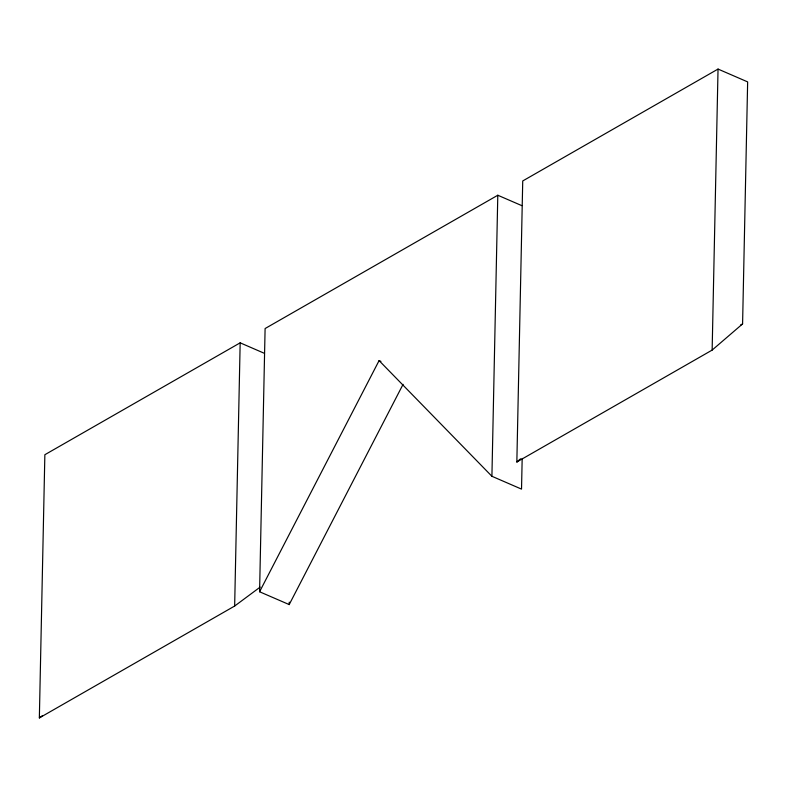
<?xml version="1.0" encoding="UTF-8"?>
<svg xmlns="http://www.w3.org/2000/svg" width="787" height="787" viewBox="0 0 787 787"><rect width="100%" height="100%" fill="white"/><g stroke="black" fill="none" stroke-linecap="round" stroke-linejoin="round"><path stroke-width="1.18" d="M260.113 587.132L234.654 606.039L39.35 717.931L44.859 454.719L240.163 342.827L264.294 353.284M234.654 606.039L240.163 342.827M403.062 384.341L289.203 604.583L259.582 591.765L265.101 328.543L497.797 195.235L521.86 205.653M289.203 604.583L289.252 602.134M522.174 458.428L521.525 489.111L491.914 476.283L497.797 195.235M516.843 461.999L522.735 180.951L718.039 69.069L747.65 81.897L742.584 323.91L712.146 350.087L516.843 461.999L520.532 458.821M712.146 350.087L718.039 69.069M259.582 591.765L379.088 360.603L380.938 361.41M39.35 717.931L42.291 715.747M740.547 325.07L742.584 323.91M379.088 360.603L491.914 476.283"/></g></svg>
